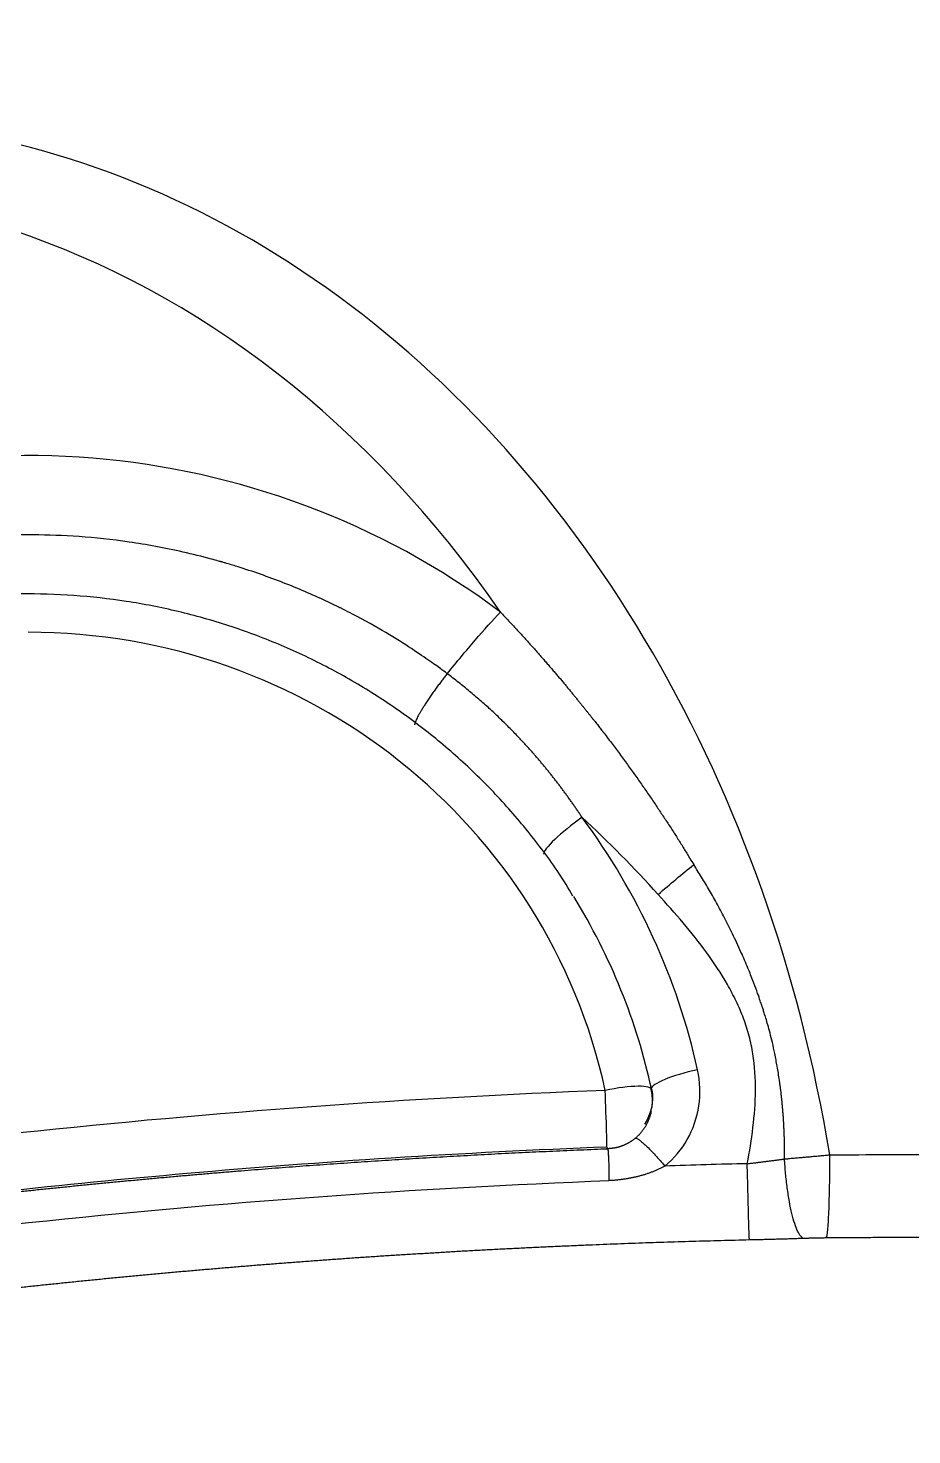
# Model space of a CAD drawing. Extents: x 0 to 790, y 0 to 579.
# Drawn here: x 215.78 to 225.07, y 371.73 to 386.51 of the extents above; entities that cross this region are included whole.
import ezdxf

# ---------------------------------------------------------------- set-up
doc = ezdxf.new("R2010")
doc.units = 0
doc.header["$LTSCALE"] = 10
doc.header["$MEASUREMENT"] = 0
doc.layers.add('1', color=7, linetype='CONTINUOUS')

# ---------------------------------------------------------------- blocks, each defined once
blk = doc.blocks.new('A$C93291215')
at = {"layer": '1'}
blk.add_arc((0, 10.039), 24, 93.7928, 180, dxfattribs=at)
for centre, major_axis, ratio, start_param, end_param in [((-11.909, 10.15), (0.127, 13.708), 0.796567, 4.92781, 6.626108), ((-12.489, 10.155), (-0.12, -12.971), 0.796567, 2.295668, 3.484515), ((-9.641, 12.286), (8.198, 0), 0.980939, 0.919951, 3.19011), ((-9.638, 12.39), (6.2, 0), 0.980939, 0.210032, 1.570796), ((-3.818, 16.43), (-0.402, -0.298), 0.157095, 4.596324, 6.16712), ((-9.638, 12.37), (7.2, 0), 0.980939, 0.214782, 0.629279), ((-9.638, 12.293), (6.7, 0), 0.980939, 0.210093, 0.544061), ((-2.604, 13.778), (-0.488, -0.109), 0.18985, 4.670194, 6.24099), ((-3.575, 13.561), (0.489, 0.106), 0.190045, 6.241909, 7.812706), ((-3.575, 13.561), (-0.019, 0.5), 0.007701, 3.054389, 4.90785)]:
    blk.add_ellipse(centre, major_axis=major_axis, ratio=ratio, start_param=start_param, end_param=end_param, dxfattribs=at)
for points, knots in [([(-5.234, 18.036), (-5.242, 18.042), (-5.261, 18.056), (-5.321, 18.101), (-5.363, 18.131), (-5.469, 18.205), (-5.534, 18.249), (-5.688, 18.35), (-5.777, 18.407), (-5.983, 18.528), (-6.099, 18.594), (-6.262, 18.679), (-6.304, 18.7), (-6.35, 18.723), (-6.361, 18.729), (-6.364, 18.73), (-6.365, 18.73), (-6.365, 18.731), (-6.365, 18.731), (-6.366, 18.731), (-6.369, 18.732), (-6.38, 18.738), (-6.427, 18.761), (-6.615, 18.851), (-6.803, 18.932), (-7.114, 19.053), (-7.276, 19.11), (-7.484, 19.175), (-7.536, 19.191), (-7.592, 19.207), (-7.606, 19.211), (-7.61, 19.212), (-7.611, 19.212), (-7.612, 19.212), (-7.614, 19.213), (-7.622, 19.215), (-7.655, 19.225), (-7.788, 19.261), (-7.912, 19.292), (-8.205, 19.358), (-8.394, 19.393), (-8.759, 19.446), (-8.934, 19.464), (-9.27, 19.488), (-9.43, 19.494), (-9.735, 19.496), (-9.879, 19.492), (-10.083, 19.481), (-10.149, 19.477), (-10.228, 19.471), (-10.248, 19.469), (-10.269, 19.467), (-10.274, 19.467), (-10.275, 19.467), (-10.275, 19.467), (-10.275, 19.467), (-10.275, 19.467), (-10.276, 19.467), (-10.276, 19.467), (-10.277, 19.467), (-10.281, 19.466), (-10.299, 19.465), (-10.352, 19.46), (-10.428, 19.452), (-10.518, 19.442), (-10.571, 19.435), (-10.69, 19.419), (-10.758, 19.409), (-10.906, 19.385), (-10.987, 19.37), (-11.164, 19.335), (-11.259, 19.315), (-11.462, 19.266), (-11.571, 19.238), (-11.8, 19.172), (-11.921, 19.135), (-12.174, 19.048), (-12.307, 18.999), (-12.582, 18.886), (-12.724, 18.823), (-13.016, 18.681), (-13.166, 18.602), (-13.473, 18.425), (-13.629, 18.327), (-13.944, 18.111), (-14.104, 17.993), (-14.423, 17.734), (-14.583, 17.593), (-14.9, 17.287), (-15.056, 17.122), (-15.361, 16.765), (-15.51, 16.573), (-15.794, 16.161), (-15.929, 15.942), (-16.18, 15.477), (-16.296, 15.232), (-16.501, 14.718), (-16.592, 14.45), (-16.741, 13.889), (-16.8, 13.597), (-16.88, 12.994), (-16.902, 12.682), (-16.902, 12.362)], [0, 0, 0, 0, 0.015625, 0.015625, 0.03125, 0.03125, 0.046875, 0.046875, 0.0625, 0.0625, 0.078125, 0.078125, 0.082031, 0.083008, 0.083252, 0.083313, 0.083328, 0.083328, 0.083344, 0.083374, 0.083496, 0.083984, 0.085937, 0.09375, 0.125, 0.125, 0.15625, 0.15625, 0.164062, 0.166016, 0.166504, 0.166626, 0.166687, 0.166687, 0.166748, 0.166992, 0.167969, 0.171875, 0.1875, 0.1875, 0.21875, 0.21875, 0.25, 0.25, 0.28125, 0.28125, 0.3125, 0.3125, 0.328125, 0.328125, 0.332031, 0.333008, 0.333252, 0.333313, 0.333328, 0.333328, 0.333344, 0.333374, 0.333496, 0.333984, 0.335937, 0.34375, 0.375, 0.40625, 0.40625, 0.4375, 0.4375, 0.46875, 0.46875, 0.5, 0.5, 0.53125, 0.53125, 0.5625, 0.5625, 0.59375, 0.59375, 0.625, 0.625, 0.65625, 0.65625, 0.6875, 0.6875, 0.71875, 0.71875, 0.75, 0.75, 0.78125, 0.78125, 0.8125, 0.8125, 0.84375, 0.84375, 0.875, 0.875, 0.90625, 0.90625, 0.9375, 0.9375, 0.96875, 0.96875, 1, 1, 1, 1]), ([(-3.913, 15.7), (-3.96, 15.781), (-4.105, 16.016), (-4.382, 16.385), (-4.744, 16.799), (-5.141, 17.181), (-5.568, 17.53), (-6.024, 17.843), (-6.504, 18.118), (-7.006, 18.353), (-7.526, 18.547), (-8.061, 18.697), (-8.606, 18.803), (-9.159, 18.865), (-9.715, 18.882), (-10.27, 18.853), (-10.822, 18.779), (-11.365, 18.66), (-11.896, 18.498), (-12.411, 18.293), (-12.908, 18.046), (-13.382, 17.76), (-13.83, 17.437), (-14.249, 17.078), (-14.638, 16.687), (-14.989, 16.263), (-15.234, 15.928), (-15.35, 15.728), (-15.374, 15.686)], [0, 0, 0, 0, 0.020704, 0.061023, 0.101348, 0.141679, 0.182017, 0.222362, 0.262714, 0.303071, 0.343435, 0.383803, 0.424176, 0.464552, 0.504932, 0.545313, 0.585694, 0.626075, 0.666455, 0.706832, 0.747206, 0.787576, 0.827941, 0.8683, 0.908654, 0.949, 0.98934, 1, 1, 1, 1]), ([(-5.234, 18.036), (-5.133, 18.161), (-5.034, 18.28), (-4.846, 18.499), (-4.756, 18.598), (-4.674, 18.684)], [0, 0, 0, 0, 0.5, 0.5, 1, 1, 1, 1]), ([(-4.674, 18.684), (-4.66, 18.668), (-4.632, 18.638), (-4.59, 18.593), (-4.549, 18.549), (-4.508, 18.505), (-4.469, 18.462), (-4.43, 18.42), (-4.392, 18.378), (-4.356, 18.337), (-4.319, 18.297), (-4.284, 18.257), (-4.25, 18.218), (-4.216, 18.179), (-4.183, 18.141), (-4.152, 18.104), (-4.12, 18.068), (-4.09, 18.033), (-4.06, 17.998), (-4.032, 17.964), (-4.004, 17.93), (-3.976, 17.897), (-3.95, 17.866), (-3.924, 17.834), (-3.899, 17.804), (-3.875, 17.774), (-3.851, 17.746), (-3.829, 17.718), (-3.807, 17.69), (-3.785, 17.664), (-3.765, 17.638), (-3.745, 17.613), (-3.726, 17.589), (-3.708, 17.566), (-3.69, 17.544), (-3.673, 17.522), (-3.657, 17.502), (-3.642, 17.482), (-3.627, 17.463), (-3.613, 17.444), (-3.599, 17.427), (-3.561, 17.378), (-3.499, 17.296), (-3.414, 17.183), (-3.332, 17.07), (-3.253, 16.959), (-3.176, 16.85), (-3.101, 16.742), (-3.029, 16.635), (-2.959, 16.53), (-2.891, 16.427), (-2.826, 16.325), (-2.763, 16.225), (-2.703, 16.127), (-2.663, 16.062), (-2.644, 16.03)], [0, 0, 0, 0, 0.018845, 0.037371, 0.055578, 0.073464, 0.091032, 0.108279, 0.125205, 0.141811, 0.158097, 0.174061, 0.189704, 0.205026, 0.220026, 0.234704, 0.249059, 0.263092, 0.276803, 0.290191, 0.303255, 0.315996, 0.328413, 0.340507, 0.352276, 0.363721, 0.374842, 0.385637, 0.396108, 0.406253, 0.416073, 0.425568, 0.434736, 0.443579, 0.452095, 0.460285, 0.468149, 0.475685, 0.482895, 0.489778, 0.496333, 0.502561, 0.545648, 0.587937, 0.629428, 0.670119, 0.710007, 0.749092, 0.78737, 0.82484, 0.8615, 0.897348, 0.932382, 0.9666, 1, 1, 1, 1]), ([(-3.818, 16.527), (-3.825, 16.538), (-3.84, 16.561), (-3.863, 16.595), (-3.886, 16.628), (-3.909, 16.661), (-3.932, 16.695), (-3.956, 16.728), (-3.98, 16.761), (-4.004, 16.794), (-4.028, 16.826), (-4.052, 16.859), (-4.077, 16.891), (-4.102, 16.923), (-4.127, 16.955), (-4.152, 16.987), (-4.178, 17.019), (-4.203, 17.051), (-4.229, 17.082), (-4.256, 17.113), (-4.282, 17.145), (-4.309, 17.176), (-4.336, 17.206), (-4.363, 17.237), (-4.39, 17.268), (-4.418, 17.298), (-4.446, 17.328), (-4.481, 17.365), (-4.523, 17.409), (-4.573, 17.46), (-4.623, 17.51), (-4.674, 17.56), (-4.726, 17.61), (-4.779, 17.659), (-4.833, 17.707), (-4.887, 17.756), (-4.943, 17.803), (-4.999, 17.851), (-5.056, 17.898), (-5.115, 17.944), (-5.174, 17.99), (-5.214, 18.021), (-5.234, 18.036)], [0, 0, 0, 0, 0.019566, 0.039132, 0.058699, 0.078268, 0.097838, 0.117412, 0.136989, 0.156571, 0.176158, 0.195751, 0.21535, 0.234956, 0.254571, 0.274196, 0.29383, 0.313475, 0.333132, 0.352802, 0.372486, 0.392185, 0.411899, 0.431631, 0.451381, 0.471149, 0.490939, 0.51075, 0.544741, 0.578848, 0.61308, 0.647443, 0.681943, 0.71659, 0.751389, 0.78635, 0.821481, 0.85679, 0.892288, 0.927982, 0.963882, 1, 1, 1, 1]), ([(-3.018, 15.717), (-2.955, 15.772), (-2.829, 15.879), (-2.705, 15.981), (-2.644, 16.03)], [0, 0, 0, 0, 0.500139, 1, 1, 1, 1]), ([(-1.691, 12.938), (-1.691, 12.951), (-1.69, 12.976), (-1.69, 13.013), (-1.69, 13.051), (-1.691, 13.089), (-1.691, 13.127), (-1.692, 13.166), (-1.694, 13.205), (-1.695, 13.243), (-1.697, 13.282), (-1.699, 13.322), (-1.701, 13.361), (-1.704, 13.401), (-1.707, 13.441), (-1.711, 13.481), (-1.714, 13.521), (-1.718, 13.561), (-1.723, 13.601), (-1.727, 13.642), (-1.732, 13.682), (-1.738, 13.723), (-1.749, 13.8), (-1.766, 13.907), (-1.791, 14.04), (-1.816, 14.156), (-1.841, 14.257), (-1.864, 14.342), (-1.885, 14.412), (-1.902, 14.466), (-1.914, 14.506), (-1.923, 14.532), (-1.933, 14.561), (-1.948, 14.609), (-1.976, 14.687), (-2.016, 14.796), (-2.07, 14.933), (-2.14, 15.098), (-2.209, 15.246), (-2.267, 15.366), (-2.31, 15.45), (-2.352, 15.531), (-2.394, 15.61), (-2.437, 15.686), (-2.479, 15.759), (-2.52, 15.83), (-2.562, 15.899), (-2.603, 15.965), (-2.63, 16.009), (-2.644, 16.03)], [0, 0, 0, 0, 0.011299, 0.022674, 0.034122, 0.045642, 0.057233, 0.068893, 0.080621, 0.092416, 0.104275, 0.116198, 0.128184, 0.140229, 0.152334, 0.164497, 0.176715, 0.188988, 0.201315, 0.213693, 0.226121, 0.238599, 0.251123, 0.296775, 0.337741, 0.373991, 0.405526, 0.432348, 0.454433, 0.471766, 0.484352, 0.492203, 0.497284, 0.512502, 0.537804, 0.573067, 0.618165, 0.673015, 0.73753, 0.766901, 0.795571, 0.823543, 0.850822, 0.877408, 0.903305, 0.928512, 0.95303, 0.976859, 1, 1, 1, 1]), ([(-2.082, 12.888), (-2.058, 13.013), (-2.016, 13.267), (-1.987, 13.656), (-2.007, 13.979), (-2.058, 14.23), (-2.118, 14.416), (-2.197, 14.597), (-2.319, 14.831), (-2.502, 15.108), (-2.752, 15.42), (-2.929, 15.619), (-3.018, 15.717)], [0, 0, 0, 0, 0.123468, 0.246936, 0.370404, 0.432138, 0.493872, 0.557138, 0.620404, 0.746936, 0.873468, 1, 1, 1, 1]), ([(-3.083, 13.479), (-3.082, 13.482), (-3.081, 13.493), (-3.079, 13.512), (-3.078, 13.535), (-3.078, 13.558), (-3.079, 13.581), (-3.081, 13.605), (-3.084, 13.628), (-3.087, 13.651), (-3.091, 13.667), (-3.092, 13.674)], [0, 0, 0, 0, 0.052499, 0.167864, 0.284339, 0.401806, 0.52015, 0.639253, 0.759002, 0.879287, 1, 1, 1, 1]), ([(-3.257, 13.157), (-3.254, 13.16), (-3.248, 13.164), (-3.24, 13.172), (-3.232, 13.18), (-3.223, 13.188), (-3.215, 13.196), (-3.208, 13.205), (-3.2, 13.213), (-3.192, 13.222), (-3.185, 13.232), (-3.178, 13.241), (-3.171, 13.251), (-3.164, 13.26), (-3.158, 13.27), (-3.151, 13.281), (-3.145, 13.291), (-3.139, 13.302), (-3.134, 13.313), (-3.128, 13.324), (-3.123, 13.335), (-3.118, 13.346), (-3.114, 13.357), (-3.109, 13.369), (-3.104, 13.384), (-3.099, 13.401), (-3.093, 13.421), (-3.09, 13.434), (-3.089, 13.44)], [0, 0, 0, 0, 0.032539, 0.065366, 0.098476, 0.131866, 0.165531, 0.199467, 0.233669, 0.268132, 0.30285, 0.337819, 0.373032, 0.408483, 0.444167, 0.480078, 0.516209, 0.552553, 0.589106, 0.625859, 0.662808, 0.699944, 0.737261, 0.774754, 0.812415, 0.878287, 0.945169, 1, 1, 1, 1]), ([(-3.257, 13.157), (-3.26, 13.155), (-3.266, 13.15), (-3.275, 13.142), (-3.284, 13.136), (-3.294, 13.129), (-3.303, 13.123), (-3.312, 13.117), (-3.321, 13.112), (-3.329, 13.106), (-3.338, 13.102), (-3.347, 13.097), (-3.356, 13.093), (-3.364, 13.089), (-3.372, 13.085), (-3.381, 13.081), (-3.389, 13.078), (-3.397, 13.075), (-3.405, 13.072), (-3.413, 13.069), (-3.421, 13.067), (-3.428, 13.064), (-3.436, 13.062), (-3.443, 13.06), (-3.45, 13.059), (-3.457, 13.057), (-3.464, 13.056), (-3.471, 13.054), (-3.477, 13.053), (-3.484, 13.052), (-3.49, 13.051), (-3.496, 13.05), (-3.502, 13.049), (-3.508, 13.049), (-3.513, 13.048), (-3.518, 13.047), (-3.524, 13.047), (-3.529, 13.047), (-3.533, 13.046), (-3.538, 13.046), (-3.542, 13.046), (-3.545, 13.046), (-3.547, 13.046)], [0, 0, 0, 0, 0.038607, 0.07631, 0.113137, 0.149113, 0.184262, 0.218607, 0.252171, 0.284973, 0.317034, 0.348372, 0.379005, 0.408947, 0.438215, 0.466821, 0.494779, 0.5221, 0.548794, 0.574871, 0.600338, 0.625204, 0.649473, 0.673152, 0.696246, 0.718756, 0.740687, 0.76204, 0.782817, 0.803018, 0.822643, 0.841691, 0.860161, 0.878052, 0.895361, 0.912087, 0.928225, 0.943774, 0.958729, 0.973088, 0.986846, 1, 1, 1, 1]), ([(-3.257, 13.157), (-3.253, 13.157), (-3.247, 13.156), (-3.234, 13.149), (-3.225, 13.144), (-3.206, 13.13), (-3.195, 13.122), (-3.171, 13.101), (-3.158, 13.089), (-3.129, 13.062), (-3.113, 13.046), (-3.082, 13.014), (-3.065, 12.996), (-3.032, 12.96), (-3.015, 12.941), (-2.981, 12.903), (-2.964, 12.884), (-2.948, 12.864)], [0, 0, 0, 0, 0.125, 0.125, 0.25, 0.25, 0.375, 0.375, 0.5, 0.5, 0.625, 0.625, 0.75, 0.75, 0.875, 0.875, 1, 1, 1, 1]), ([(-15.753, 11.747), (-15.706, 11.756), (-15.611, 11.772), (-15.468, 11.797), (-15.325, 11.821), (-15.182, 11.845), (-15.039, 11.869), (-14.897, 11.893), (-14.754, 11.917), (-14.611, 11.94), (-14.468, 11.963), (-14.325, 11.986), (-14.182, 12.008), (-14.039, 12.03), (-13.896, 12.053), (-13.753, 12.074), (-13.609, 12.096), (-13.466, 12.118), (-13.323, 12.139), (-13.18, 12.16), (-13.037, 12.18), (-12.893, 12.201), (-12.75, 12.221), (-12.607, 12.241), (-12.464, 12.261), (-12.32, 12.281), (-12.177, 12.3), (-12.033, 12.319), (-11.89, 12.338), (-11.747, 12.357), (-11.603, 12.375), (-11.46, 12.394), (-11.316, 12.412), (-11.173, 12.429), (-11.029, 12.447), (-10.886, 12.464), (-10.742, 12.481), (-10.598, 12.498), (-10.455, 12.515), (-10.311, 12.531), (-10.168, 12.547), (-10.024, 12.563), (-9.88, 12.579), (-9.737, 12.595), (-9.593, 12.61), (-9.449, 12.625), (-9.305, 12.64), (-9.162, 12.654), (-9.018, 12.669), (-8.874, 12.683), (-8.73, 12.697), (-8.586, 12.71), (-8.443, 12.724), (-8.299, 12.737), (-8.155, 12.75), (-8.011, 12.763), (-7.867, 12.775), (-7.723, 12.788), (-7.579, 12.8), (-7.435, 12.812), (-7.291, 12.823), (-7.148, 12.835), (-7.004, 12.846), (-6.86, 12.857), (-6.716, 12.868), (-6.572, 12.878), (-6.428, 12.888), (-6.284, 12.898), (-6.14, 12.908), (-5.996, 12.918), (-5.852, 12.927), (-5.708, 12.936), (-5.564, 12.945), (-5.42, 12.954), (-5.276, 12.962), (-5.131, 12.97), (-4.987, 12.978), (-4.843, 12.986), (-4.699, 12.994), (-4.555, 13.001), (-4.411, 13.008), (-4.267, 13.015), (-4.123, 13.021), (-3.979, 13.028), (-3.835, 13.034), (-3.691, 13.04), (-3.595, 13.044), (-3.547, 13.046)], [0, 0, 0, 0, 0.011797, 0.023592, 0.035388, 0.047182, 0.058975, 0.070768, 0.082559, 0.09435, 0.10614, 0.11793, 0.129718, 0.141506, 0.153293, 0.165079, 0.176864, 0.188649, 0.200433, 0.212216, 0.223998, 0.235779, 0.24756, 0.25934, 0.271119, 0.282897, 0.294674, 0.306451, 0.318227, 0.330002, 0.341777, 0.35355, 0.365323, 0.377095, 0.388867, 0.400638, 0.412407, 0.424177, 0.435945, 0.447713, 0.45948, 0.471246, 0.483011, 0.494776, 0.50654, 0.518303, 0.530066, 0.541828, 0.553589, 0.565349, 0.577109, 0.588868, 0.600626, 0.612384, 0.62414, 0.635897, 0.647652, 0.659407, 0.671161, 0.682914, 0.694667, 0.706419, 0.71817, 0.729921, 0.74167, 0.75342, 0.765168, 0.776916, 0.788663, 0.80041, 0.812156, 0.823901, 0.835645, 0.847389, 0.859132, 0.870875, 0.882617, 0.894358, 0.906099, 0.917838, 0.929578, 0.941316, 0.953054, 0.964792, 0.976528, 0.988265, 1, 1, 1, 1]), ([(-15.751, 11.769), (-15.38, 11.834), (-14.55, 11.975), (-13.196, 12.183), (-11.627, 12.399), (-9.865, 12.609), (-7.909, 12.801), (-5.785, 12.962), (-4.312, 13.037), (-3.555, 13.066)], [0, 0, 0, 0, 0.092119, 0.205724, 0.334816, 0.479393, 0.639451, 0.814988, 1, 1, 1, 1]), ([(-3.547, 13.046), (-3.547, 13.045), (-3.547, 13.045), (-3.546, 13.043), (-3.546, 13.041), (-3.546, 13.039), (-3.546, 13.036), (-3.546, 13.033), (-3.545, 13.029), (-3.545, 13.025), (-3.545, 13.019), (-3.544, 13.013), (-3.544, 13.006), (-3.543, 12.998), (-3.543, 12.989), (-3.542, 12.979), (-3.541, 12.968), (-3.541, 12.956), (-3.54, 12.94), (-3.539, 12.92), (-3.538, 12.895), (-3.537, 12.868), (-3.537, 12.84), (-3.537, 12.813), (-3.537, 12.788), (-3.536, 12.766), (-3.536, 12.745), (-3.536, 12.727), (-3.535, 12.716), (-3.535, 12.711)], [0, 0, 0, 0, 0.019283, 0.03977, 0.06148, 0.084428, 0.108629, 0.134097, 0.160844, 0.188881, 0.218215, 0.24885, 0.280787, 0.314022, 0.348548, 0.384352, 0.421414, 0.459709, 0.499206, 0.559603, 0.621587, 0.684987, 0.749611, 0.804703, 0.854315, 0.898533, 0.937468, 0.971248, 1, 1, 1, 1]), ([(-2.948, 12.864), (-2.953, 12.862), (-2.962, 12.857), (-2.976, 12.849), (-2.991, 12.842), (-3.006, 12.835), (-3.021, 12.828), (-3.036, 12.821), (-3.051, 12.814), (-3.066, 12.808), (-3.082, 12.801), (-3.098, 12.795), (-3.114, 12.79), (-3.13, 12.784), (-3.146, 12.778), (-3.163, 12.773), (-3.18, 12.768), (-3.197, 12.763), (-3.22, 12.757), (-3.248, 12.75), (-3.283, 12.742), (-3.319, 12.735), (-3.354, 12.728), (-3.39, 12.723), (-3.426, 12.719), (-3.462, 12.715), (-3.498, 12.712), (-3.523, 12.711), (-3.535, 12.711)], [0, 0, 0, 0, 0.02641, 0.052944, 0.079606, 0.106402, 0.133336, 0.160414, 0.187641, 0.215022, 0.242563, 0.270269, 0.298145, 0.326197, 0.354429, 0.382848, 0.411457, 0.440263, 0.469271, 0.527708, 0.586185, 0.644741, 0.703415, 0.762249, 0.821284, 0.88056, 0.940119, 1, 1, 1, 1]), ([(-2.082, 12.888), (-2.074, 12.889), (-2.059, 12.891), (-2.036, 12.894), (-2.014, 12.897), (-1.992, 12.899), (-1.97, 12.902), (-1.949, 12.905), (-1.928, 12.907), (-1.908, 12.91), (-1.888, 12.912), (-1.868, 12.915), (-1.849, 12.917), (-1.83, 12.92), (-1.811, 12.922), (-1.793, 12.925), (-1.775, 12.927), (-1.758, 12.929), (-1.74, 12.932), (-1.723, 12.934), (-1.707, 12.936), (-1.696, 12.938), (-1.691, 12.938)], [0, 0, 0, 0, 0.058541, 0.116127, 0.172765, 0.228466, 0.283238, 0.337091, 0.390034, 0.442077, 0.493231, 0.543504, 0.592906, 0.641449, 0.68914, 0.735991, 0.782012, 0.827211, 0.8716, 0.915188, 0.957985, 1, 1, 1, 1]), ([(-2.059, 12.087), (-2.06, 12.091), (-2.06, 12.099), (-2.061, 12.124), (-2.062, 12.141), (-2.063, 12.183), (-2.064, 12.208), (-2.066, 12.268), (-2.067, 12.301), (-2.069, 12.375), (-2.07, 12.416), (-2.072, 12.502), (-2.073, 12.548), (-2.076, 12.643), (-2.077, 12.691), (-2.079, 12.79), (-2.081, 12.839), (-2.082, 12.888)], [0, 0, 0, 0, 0.125, 0.125, 0.25, 0.25, 0.375, 0.375, 0.5, 0.5, 0.625, 0.625, 0.75, 0.75, 0.875, 0.875, 1, 1, 1, 1]), ([(-1.691, 12.938), (-1.683, 12.939), (-1.668, 12.94), (-1.645, 12.942), (-1.622, 12.945), (-1.599, 12.947), (-1.576, 12.949), (-1.552, 12.951), (-1.529, 12.953), (-1.505, 12.955), (-1.481, 12.957), (-1.458, 12.959), (-1.434, 12.961), (-1.41, 12.963), (-1.386, 12.966), (-1.361, 12.968), (-1.337, 12.97), (-1.313, 12.972), (-1.288, 12.974), (-1.264, 12.977), (-1.239, 12.979), (-1.223, 12.98), (-1.214, 12.981)], [0, 0, 0, 0, 0.048435, 0.097034, 0.145797, 0.194724, 0.243816, 0.293072, 0.342493, 0.392079, 0.441829, 0.491745, 0.541825, 0.592071, 0.642483, 0.693059, 0.743801, 0.794709, 0.845783, 0.897023, 0.948428, 1, 1, 1, 1]), ([(-1.49, 12.103), (-1.5, 12.107), (-1.51, 12.115), (-1.531, 12.141), (-1.542, 12.158), (-1.563, 12.202), (-1.573, 12.229), (-1.594, 12.29), (-1.604, 12.326), (-1.622, 12.404), (-1.631, 12.446), (-1.647, 12.537), (-1.655, 12.585), (-1.668, 12.683), (-1.674, 12.734), (-1.683, 12.836), (-1.687, 12.888), (-1.691, 12.938)], [0, 0, 0, 0, 0.125, 0.125, 0.25, 0.25, 0.375, 0.375, 0.5, 0.5, 0.625, 0.625, 0.75, 0.75, 0.875, 0.875, 1, 1, 1, 1]), ([(-1.252, 12.108), (-1.249, 12.112), (-1.246, 12.121), (-1.241, 12.148), (-1.239, 12.167), (-1.234, 12.213), (-1.232, 12.241), (-1.227, 12.306), (-1.226, 12.343), (-1.222, 12.425), (-1.221, 12.47), (-1.218, 12.565), (-1.217, 12.615), (-1.215, 12.718), (-1.215, 12.77), (-1.214, 12.876), (-1.214, 12.929), (-1.214, 12.981)], [0, 0, 0, 0, 0.125, 0.125, 0.25, 0.25, 0.375, 0.375, 0.5, 0.5, 0.625, 0.625, 0.75, 0.75, 0.875, 0.875, 1, 1, 1, 1]), ([(-2.059, 12.087), (-2.109, 12.085), (-2.209, 12.083), (-2.359, 12.079), (-2.509, 12.075), (-2.659, 12.071), (-2.809, 12.067), (-2.959, 12.062), (-3.109, 12.057), (-3.259, 12.051), (-3.409, 12.046), (-3.559, 12.04), (-3.708, 12.034), (-3.858, 12.028), (-4.008, 12.021), (-4.158, 12.015), (-4.308, 12.008), (-4.458, 12), (-4.608, 11.993), (-4.758, 11.985), (-4.908, 11.977), (-5.058, 11.969), (-5.207, 11.96), (-5.357, 11.951), (-5.507, 11.942), (-5.657, 11.933), (-5.807, 11.924), (-5.957, 11.914), (-6.107, 11.904), (-6.256, 11.894), (-6.406, 11.883), (-6.556, 11.872), (-6.706, 11.861), (-6.856, 11.85), (-7.005, 11.838), (-7.155, 11.827), (-7.305, 11.815), (-7.455, 11.802), (-7.604, 11.79), (-7.754, 11.777), (-7.904, 11.764), (-8.053, 11.751), (-8.203, 11.737), (-8.353, 11.724), (-8.503, 11.71), (-8.652, 11.695), (-8.802, 11.681), (-8.951, 11.666), (-9.101, 11.651), (-9.251, 11.636), (-9.4, 11.62), (-9.55, 11.605), (-9.699, 11.589), (-9.849, 11.572), (-9.998, 11.556), (-10.148, 11.539), (-10.297, 11.522), (-10.447, 11.505), (-10.596, 11.487), (-10.745, 11.47), (-10.895, 11.452), (-11.044, 11.433), (-11.194, 11.415), (-11.343, 11.396), (-11.492, 11.377), (-11.641, 11.358), (-11.791, 11.338), (-11.94, 11.319), (-12.089, 11.299), (-12.238, 11.278), (-12.387, 11.258), (-12.537, 11.237), (-12.686, 11.216), (-12.835, 11.195), (-12.984, 11.173), (-13.133, 11.152), (-13.282, 11.13), (-13.431, 11.107), (-13.58, 11.085), (-13.729, 11.062), (-13.878, 11.039), (-14.026, 11.016), (-14.175, 10.992), (-14.324, 10.969), (-14.473, 10.945), (-14.622, 10.92), (-14.77, 10.896), (-14.919, 10.871), (-15.068, 10.846), (-15.216, 10.821), (-15.365, 10.795), (-15.513, 10.77), (-15.662, 10.744), (-15.81, 10.718), (-15.959, 10.691), (-16.107, 10.664), (-16.256, 10.637), (-16.355, 10.619), (-16.404, 10.61)], [0, 0, 0, 0, 0.010384, 0.020769, 0.031155, 0.041541, 0.051928, 0.062315, 0.072704, 0.083092, 0.093482, 0.103871, 0.114262, 0.124653, 0.135045, 0.145437, 0.155831, 0.166224, 0.176619, 0.187014, 0.197409, 0.207806, 0.218203, 0.2286, 0.238998, 0.249397, 0.259797, 0.270197, 0.280598, 0.291, 0.301402, 0.311805, 0.322208, 0.332613, 0.343018, 0.353423, 0.363829, 0.374236, 0.384644, 0.395053, 0.405462, 0.415871, 0.426282, 0.436693, 0.447105, 0.457517, 0.467931, 0.478345, 0.488759, 0.499175, 0.509591, 0.520008, 0.530425, 0.540844, 0.551263, 0.561682, 0.572103, 0.582524, 0.592946, 0.603369, 0.613792, 0.624216, 0.634641, 0.645067, 0.655493, 0.66592, 0.676348, 0.686777, 0.697206, 0.707636, 0.718067, 0.728499, 0.738932, 0.749365, 0.759799, 0.770234, 0.780669, 0.791106, 0.801543, 0.811981, 0.822419, 0.832859, 0.843299, 0.85374, 0.864182, 0.874625, 0.885068, 0.895513, 0.905958, 0.916404, 0.92685, 0.937298, 0.947746, 0.958195, 0.968645, 0.979096, 0.989548, 1, 1, 1, 1]), ([(-1.49, 12.103), (-1.499, 12.102), (-1.518, 12.102), (-1.546, 12.101), (-1.575, 12.1), (-1.603, 12.099), (-1.631, 12.098), (-1.66, 12.097), (-1.688, 12.096), (-1.717, 12.096), (-1.745, 12.095), (-1.774, 12.094), (-1.802, 12.093), (-1.831, 12.092), (-1.859, 12.092), (-1.888, 12.091), (-1.916, 12.09), (-1.945, 12.089), (-1.974, 12.089), (-2.002, 12.088), (-2.031, 12.087), (-2.05, 12.087), (-2.059, 12.087)], [0, 0, 0, 0, 0.050298, 0.100538, 0.150723, 0.200859, 0.250949, 0.300999, 0.351013, 0.400996, 0.450951, 0.500884, 0.5508, 0.600702, 0.650596, 0.700486, 0.750376, 0.800272, 0.850178, 0.900098, 0.950037, 1, 1, 1, 1]), ([(-1.252, 12.108), (-1.257, 12.108), (-1.268, 12.108), (-1.284, 12.107), (-1.3, 12.107), (-1.316, 12.107), (-1.332, 12.107), (-1.348, 12.106), (-1.363, 12.106), (-1.379, 12.106), (-1.395, 12.105), (-1.411, 12.105), (-1.427, 12.105), (-1.443, 12.104), (-1.458, 12.104), (-1.474, 12.103), (-1.485, 12.103), (-1.49, 12.103)], [0, 0, 0, 0, 0.06717, 0.134191, 0.201079, 0.267852, 0.33453, 0.401129, 0.467667, 0.534164, 0.600637, 0.667105, 0.733585, 0.800097, 0.866658, 0.933286, 1, 1, 1, 1]), ([(0, 12.113), (-0.026, 12.113), (-0.078, 12.113), (-0.156, 12.113), (-0.235, 12.113), (-0.313, 12.113), (-0.391, 12.113), (-0.469, 12.113), (-0.548, 12.112), (-0.626, 12.112), (-0.704, 12.112), (-0.782, 12.111), (-0.86, 12.111), (-0.939, 12.11), (-1.017, 12.11), (-1.095, 12.109), (-1.173, 12.108), (-1.225, 12.108), (-1.252, 12.108)], [0, 0, 0, 0, 0.062478, 0.124955, 0.187434, 0.249914, 0.312396, 0.374881, 0.437368, 0.49986, 0.562356, 0.624857, 0.687363, 0.749876, 0.812395, 0.874922, 0.937457, 1, 1, 1, 1])]:
    blk.add_open_spline(points, degree=3, knots=knots, dxfattribs=at)
blk.add_rational_spline([(-5.234, 18.036), (-5.429, 17.793), (-5.577, 17.561), (-5.577, 17.498)], [1.00002554864, 0.772417500845, 0.77241018465, 1.00000360006], degree=3, dxfattribs=at)
for points in [[(-3.018, 15.717), (-3.272, 15.998), (-3.539, 16.268), (-3.818, 16.527)], [(-2.948, 12.864), (-2.85, 12.945), (-2.694, 13.128), (-2.566, 13.495), (-2.577, 13.745), (-2.604, 13.876)], [(-3.575, 13.658), (-7.686, 13.498), (-11.787, 13.061), (-15.838, 12.353)], [(-3.086, 13.663), (-3.06, 13.538), (-3.093, 13.409), (-3.163, 13.302)], [(-3.547, 13.046), (-3.551, 13.052), (-3.555, 13.058), (-3.559, 13.064)], [(-2.082, 12.888), (-2.371, 12.882), (-2.659, 12.874), (-2.948, 12.864)], [(-1.214, 12.981), (-0.81, 12.984), (-0.405, 12.986), (0, 12.987)], [(-15.686, 11.42), (-11.672, 12.121), (-7.609, 12.553), (-3.535, 12.711)]]:
    blk.add_open_spline(points, degree=3, dxfattribs=at)

msp = doc.modelspace()

# ---------------------------------------------------------------- block references
at = {"layer": '1'}
msp.add_blockref('A$C93291215', (225.422, 361.692), dxfattribs=at)

doc.saveas('drawing.dxf')
